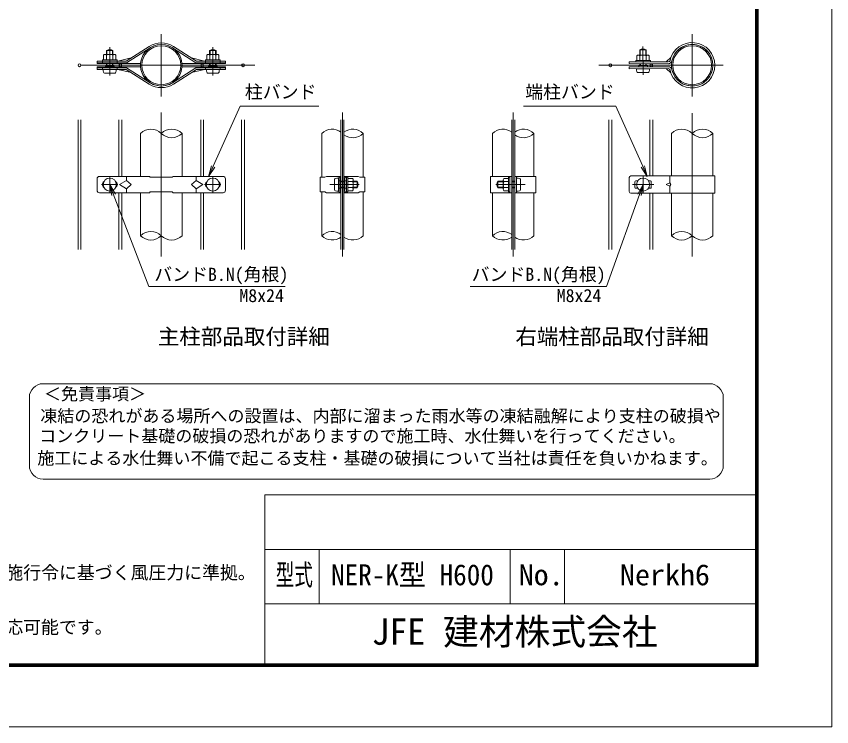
# Model space of a CAD drawing. Units: millimetres, scale not verified. Extents: x -4200 to 4200, y -2970 to 2970.
# Drawn here: x 1209 to 4200, y -2970 to -366 of the extents above; entities that cross this region are included whole.
import ezdxf
from ezdxf.enums import TextEntityAlignment as Align

# ---------------------------------------------------------------- set-up
doc = ezdxf.new("R2010")
doc.units = ezdxf.units.MM
doc.header["$LTSCALE"] = 20
doc.linetypes.add('DASHED', pattern=[7.5, 6, -1.5])
doc.linetypes.add('USER1', pattern=[50.8, 31.75, -6.35, 6.35, -6.35])
for name, color, linetype, lineweight in [('0-0_D-TTL-TXT', 7, 'Continuous', 18), ('0-1_D-STR1', 1, 'Continuous', 18), ('0-2_D-BMK', 2, 'USER1', 13), ('0-3_D-STR-DIM', 7, 'Continuous', 9), ('0-4_D-STR2', 7, 'Continuous', 9), ('0-8_D-STR3', 3, 'Continuous', 13), ('0-9_D-STR-TXT', 7, 'Continuous', 9), ('0-C_0', 7, 'Continuous', 9), ('0-F_D-TTL', 7, 'Continuous', 9)]:
    doc.layers.add(name, color=color, linetype=linetype, lineweight=lineweight)
doc.styles.add('ＭＳ ゴシック', font='')
doc.styles.get('ＭＳ ゴシック').set_extended_font_data('MS Gothic')

# ---------------------------------------------------------------- blocks, each defined once
blk = doc.blocks.new('_Open')
at = {"layer": '0-C_0'}
blk.add_line((-20, 3.33), (0, 0), dxfattribs=at)
blk.add_lwpolyline([(-20, -3.33), (0, 0), (-20, 0)], dxfattribs=at)

msp = doc.modelspace()

# ---------------------------------------------------------------- linework, layer by layer
at = {"layer": '0-0_D-TTL-TXT', "color": 2}
for p, q in [((3752.43, -1712.7), (1306.88, -1712.7)), ((1256.88, -1762.7), (1256.88, -2012.7)), ((3802.43, -2012.7), (3802.43, -1762.7)), ((1306.88, -2062.7), (3752.43, -2062.7))]:
    msp.add_line(p, q, dxfattribs=at)
for centre, start, end in [((1306.88, -1762.7), 90, 180), ((3752.43, -1762.7), 0, 90), ((1306.88, -2012.7), 180, 270), ((3752.43, -2012.7), 270, 0)]:
    msp.add_arc(centre, 50, start, end, dxfattribs=at)
at = {"layer": '0-1_D-STR1'}
for p, q in [((1664.55, -795.33), (1664.55, -952.83)), ((1816.95, -952.83), (1816.95, -795.33)), ((2329.16, -795.33), (2329.16, -955.83)), ((2481.56, -955.83), (2481.56, -795.33)), ((2955.52, -952.83), (2955.52, -795.33)), ((3107.92, -795.33), (3107.92, -952.83)), ((3611.94, -951.33), (3611.94, -795.33)), ((3764.34, -795.33), (3764.34, -951.33)), ((1664.55, -1012.83), (1664.55, -1170.33)), ((1816.95, -1170.33), (1816.95, -1012.83)), ((2329.16, -1009.83), (2329.16, -1170.33)), ((2481.56, -1170.33), (2481.56, -1009.83)), ((2955.52, -1170.33), (2955.52, -1012.83)), ((3107.92, -1012.83), (3107.92, -1170.33)), ((3611.94, -1170.33), (3611.94, -1014.33)), ((3764.34, -1014.33), (3764.34, -1170.33))]:
    msp.add_line(p, q, dxfattribs=at)
for centre, radius in [((1740.75, -545.33), 76.2), ((1740.75, -545.33), 71.4), ((3688.14, -545.33), 76.2), ((3688.14, -545.33), 71.4)]:
    msp.add_circle(centre, radius, dxfattribs=at)
at = {"layer": '0-2_D-BMK'}
for p, q in [((1740.75, -431.03), (1740.75, -659.63)), ((3688.14, -431.03), (3688.14, -659.63)), ((3508.25, -581.12), (3507.74, -476.65)), ((1551.56, -583.41), (1551.56, -478.94)), ((1929.94, -583.41), (1929.94, -478.94)), ((2083.65, -545.33), (1397.85, -545.33)), ((3345.24, -545.33), (3802.44, -545.33)), ((1740.75, -1247.02), (1740.75, -718.65)), ((2405.36, -1247.02), (2405.36, -718.65)), ((3031.72, -1247.02), (3031.72, -718.65)), ((3688.14, -1247.02), (3688.14, -720.52)), ((1551.75, -1012.83), (1551.75, -952.83)), ((1929.75, -1012.83), (1929.75, -952.83)), ((3508.14, -952.83), (3508.14, -1012.83)), ((1521.75, -982.83), (1581.75, -982.83)), ((1899.75, -982.83), (1959.75, -982.83)), ((2359.36, -982.83), (2466.58, -982.83)), ((3074.98, -982.83), (2967.76, -982.83)), ((3547.14, -982.83), (3469.14, -982.83))]:
    msp.add_line(p, q, dxfattribs=at)
at = {"layer": '0-3_D-STR-DIM'}
for centre, start, end in [((1702.65, -833.67), 45.18146, 134.81854), ((1778.85, -833.67), 45.18146, 134.81854), ((1778.85, -756.99), 225.18146, 314.81854), ((2367.26, -833.67), 52.7739, 134.81854), ((2443.46, -833.67), 45.18146, 127.2261), ((2443.46, -756.99), 232.7739, 314.81854), ((2993.62, -833.67), 52.7739, 134.81854), ((3069.82, -833.67), 45.18146, 127.2261), ((3069.82, -756.99), 232.7739, 314.81854), ((3650.04, -833.67), 45.18146, 134.81854), ((3726.24, -833.67), 45.18146, 134.81854), ((3726.24, -756.99), 225.18146, 314.81854), ((1702.65, -1208.67), 45.18146, 134.81854), ((2367.26, -1208.67), 52.7739, 134.81854), ((2993.62, -1208.67), 52.7739, 134.81854), ((3650.04, -1208.67), 45.18146, 134.81854), ((1702.65, -1131.99), 225.18146, 314.81854), ((1778.85, -1131.99), 225.18146, 314.81854), ((2367.26, -1131.99), 225.18146, 307.2261), ((2443.46, -1131.99), 232.7739, 314.81854), ((2993.62, -1131.99), 225.18146, 307.2261), ((3069.82, -1131.99), 232.7739, 314.81854), ((3650.04, -1131.99), 225.18146, 314.81854), ((3726.24, -1131.99), 225.18146, 314.81854)]:
    msp.add_arc(centre, 54.05, start, end, dxfattribs=at)
at = {"layer": '0-4_D-STR2'}
for p, q in [((1435.35, -1220.33), (1435.35, -745.33)), ((1446.15, -1220.33), (1446.15, -745.33)), ((1585.35, -951.33), (1585.35, -745.33)), ((1596.15, -951.33), (1596.15, -745.33)), ((1885.35, -951.33), (1885.35, -745.33)), ((1896.15, -951.33), (1896.15, -745.33)), ((2035.35, -1220.33), (2035.35, -745.33)), ((2046.15, -1220.33), (2046.15, -745.33)), ((2399.96, -1220.33), (2399.96, -745.33)), ((2410.76, -1220.33), (2410.76, -745.33)), ((3026.32, -1220.33), (3026.32, -745.33)), ((3037.12, -1220.33), (3037.12, -745.33)), ((3382.74, -1220.33), (3382.74, -745.33)), ((3393.54, -1220.33), (3393.54, -745.33)), ((3532.74, -951.33), (3532.74, -745.33)), ((3543.54, -951.33), (3543.54, -745.33)), ((1585.35, -1220.33), (1585.35, -1014.33)), ((1596.15, -1220.33), (1596.15, -1014.33)), ((1885.35, -1220.33), (1885.35, -1014.33)), ((1896.15, -1220.33), (1896.15, -1014.33)), ((3532.74, -1220.33), (3532.74, -1014.33)), ((3543.54, -1220.33), (3543.54, -1014.33))]:
    msp.add_line(p, q, dxfattribs=at)
for centre in [(1440.75, -545.33), (1590.75, -545.33), (1890.75, -545.33), (2040.75, -545.33), (3388.14, -545.33), (3538.14, -545.33)]:
    msp.add_circle(centre, 5.4, dxfattribs=at)
at = {"layer": '0-8_D-STR3'}
for p, q in [((1611.81, -530.29), (1696.42, -476.11)), ((1869.69, -530.29), (1785.08, -476.11)), ((1529.06, -525.49), (1529.06, -508.09)), ((1534.23, -505.99), (1568.86, -505.99)), ((1539.56, -505.99), (1539.56, -491.37)), ((1539.56, -491.37), (1563.56, -491.37)), ((1540.31, -525.49), (1540.31, -508.09)), ((1541.59, -505.99), (1541.59, -491.37)), ((1561.53, -505.99), (1561.53, -491.37)), ((1562.81, -525.49), (1562.81, -508.09)), ((1563.56, -505.99), (1563.56, -491.37)), ((1574.06, -525.49), (1574.06, -508.09)), ((1907.44, -525.49), (1907.44, -508.09)), ((1912.61, -505.99), (1947.24, -505.99)), ((1917.94, -505.99), (1917.94, -491.37)), ((1941.94, -491.37), (1917.94, -491.37)), ((1918.69, -525.49), (1918.69, -508.09)), ((1919.97, -505.99), (1919.97, -491.37)), ((1939.91, -505.99), (1939.91, -491.37)), ((1941.19, -525.49), (1941.19, -508.09)), ((1941.94, -505.99), (1941.94, -491.37)), ((1952.44, -525.49), (1952.44, -508.09)), ((3490.68, -508.28), (3525.31, -508.28)), ((3519.8, -489.02), (3495.8, -489.14)), ((3495.87, -508.28), (3495.8, -489.14)), ((3497.91, -508.28), (3497.83, -488.16)), ((3517.84, -508.28), (3517.77, -488.06)), ((3519.87, -508.28), (3519.8, -489.02)), ((1611.81, -530.29), (1505.22, -530.29)), ((1505.22, -530.29), (1505.22, -539.29)), ((1524.56, -525.49), (1524.56, -530.29)), ((1524.56, -530.29), (1524.56, -536.29)), ((1524.56, -530.29), (1524.56, -536.29)), ((1524.56, -530.29), (1578.56, -530.29)), ((1529.06, -525.49), (1574.06, -525.49)), ((1578.57, -530.29), (1578.57, -536.29)), ((1578.57, -530.29), (1578.57, -536.29)), ((1581.91, -530.29), (1629.75, -518.8)), ((1586.07, -536.29), (1589.18, -539.29)), ((1899.59, -530.29), (1851.75, -518.8)), ((1895.43, -536.29), (1892.32, -539.29)), ((1902.93, -530.29), (1902.93, -536.29)), ((1902.94, -525.49), (1902.94, -530.29)), ((1902.94, -530.29), (1956.94, -530.29)), ((1907.44, -525.49), (1952.44, -525.49)), ((1956.94, -530.29), (1956.94, -536.29)), ((3457.14, -532.34), (3457.14, -539.24)), ((3600.18, -533.03), (3457.17, -532.34)), ((3481.01, -527.78), (3481.01, -532.58)), ((3481.01, -532.58), (3535.01, -532.58)), ((3485.51, -527.78), (3485.51, -510.38)), ((3485.51, -527.78), (3530.51, -527.78)), ((3496.76, -527.78), (3496.76, -510.38)), ((3519.26, -527.78), (3519.26, -510.38)), ((3530.51, -527.78), (3530.51, -510.38)), ((3609.92, -517.27), (3593.28, -532.99)), ((1662.01, -539.29), (1505.22, -539.29)), ((1662.01, -551.37), (1505.22, -551.37)), ((1505.22, -560.37), (1505.22, -551.37)), ((1611.81, -560.37), (1505.22, -560.37)), ((1524.56, -560.37), (1524.56, -554.37)), ((1527.56, -560.37), (1575.56, -560.37)), ((1535.61, -548.37), (1567.52, -548.37)), ((1535.61, -548.37), (1535.61, -551.37)), ((1539.56, -548.37), (1539.56, -539.29)), ((1541.59, -548.37), (1541.59, -539.29)), ((1548.38, -548.37), (1550.92, -551.37)), ((1552.2, -551.37), (1554.74, -548.37)), ((1561.53, -548.37), (1561.53, -539.29)), ((1563.56, -548.37), (1563.56, -539.29)), ((1567.52, -548.37), (1567.52, -551.37)), ((1578.57, -560.37), (1578.57, -554.37)), ((1578.57, -560.37), (1578.57, -554.37)), ((1581.91, -560.37), (1629.75, -571.86)), ((1586.07, -554.37), (1589.18, -551.37)), ((1611.81, -560.37), (1696.42, -614.55)), ((1869.69, -560.37), (1785.08, -614.55)), ((1819.49, -539.29), (1976.28, -539.29)), ((1819.49, -551.37), (1976.28, -551.37)), ((1899.59, -560.37), (1851.75, -571.86)), ((1895.43, -554.37), (1892.32, -551.37)), ((1902.93, -560.37), (1902.93, -554.37)), ((1905.94, -560.37), (1953.94, -560.37)), ((1913.98, -548.37), (1945.89, -548.37)), ((1913.98, -548.37), (1913.98, -551.37)), ((1917.94, -548.37), (1917.94, -539.29)), ((1919.97, -548.37), (1919.97, -539.29)), ((1926.76, -548.37), (1929.3, -551.37)), ((1930.58, -551.37), (1933.12, -548.37)), ((1939.91, -548.37), (1939.91, -539.29)), ((1941.94, -548.37), (1941.94, -539.29)), ((1945.89, -548.37), (1945.89, -551.37)), ((1956.94, -560.37), (1956.94, -554.37)), ((3600.14, -539.93), (3457.14, -539.24)), ((3600.14, -550.73), (3457.14, -551.43)), ((3457.14, -558.33), (3457.14, -551.43)), ((3600.18, -557.63), (3457.17, -558.32)), ((3532.14, -557.96), (3484.14, -558.19)), ((3524.03, -546), (3492.12, -546.16)), ((3492.12, -546.16), (3492.15, -551.26)), ((3496.08, -546.14), (3496.05, -539.42)), ((3498.11, -546.13), (3498.08, -539.43)), ((3518.05, -546.03), (3518.02, -539.53)), ((3520.08, -546.02), (3520.05, -539.54)), ((3524.03, -546), (3524.06, -551.1)), ((3609.92, -573.39), (3593.28, -557.67)), ((1532.06, -574.77), (1571.06, -574.77)), ((1910.44, -574.77), (1949.44, -574.77)), ((3527.71, -572.38), (3488.71, -572.57)), ((1514.25, -952.83), (1697.25, -952.83)), ((1613.25, -952.83), (1613.25, -967.83)), ((1700.25, -955.83), (1697.25, -952.83)), ((1700.25, -955.83), (1781.25, -955.83)), ((1781.25, -955.83), (1784.25, -952.83)), ((1784.25, -952.83), (1967.25, -952.83)), ((1868.25, -952.83), (1868.25, -967.83)), ((2323.16, -1009.83), (2323.16, -955.83)), ((2323.16, -955.83), (2341.19, -955.83)), ((2341.19, -955.83), (2347.19, -952.83)), ((2347.19, -952.83), (2399.32, -952.83)), ((2396.31, -952.83), (2390.32, -958.83)), ((2396.31, -952.83), (2399.31, -955.83)), ((2399.31, -955.83), (2396.31, -961.32)), ((2399.32, -958.53), (2399.32, -952.83)), ((2463.53, -952.83), (2411.4, -952.83)), ((2411.4, -958.53), (2411.4, -952.83)), ((2414.4, -952.83), (2411.4, -955.83)), ((2411.4, -955.83), (2414.4, -961.32)), ((2414.4, -952.83), (2420.4, -958.83)), ((2420.4, -955.83), (2420.4, -1009.83)), ((2425.2, -955.83), (2420.4, -955.83)), ((2469.53, -955.83), (2463.53, -952.83)), ((2487.56, -955.83), (2469.53, -955.83)), ((2487.56, -1009.83), (2487.56, -955.83)), ((3026.32, -952.83), (2948.62, -952.83)), ((2948.62, -952.83), (2948.62, -1012.83)), ((3014.62, -955.83), (3019.42, -955.83)), ((3019.42, -1012.83), (3019.42, -952.83)), ((3019.42, -955.83), (3019.42, -1009.83)), ((3026.32, -1012.83), (3026.32, -952.83)), ((3114.82, -952.83), (3037.12, -952.83)), ((3037.12, -1012.83), (3037.12, -952.83)), ((3044.02, -1012.83), (3044.02, -952.83)), ((3114.82, -952.83), (3114.82, -1012.83)), ((3771.24, -951.33), (3463.17, -951.33)), ((3606.43, -951.33), (3606.43, -976.83)), ((3771.24, -951.33), (3771.24, -1014.33)), ((1505.25, -961.83), (1505.25, -1003.83)), ((1587.75, -982.83), (1613.25, -967.83)), ((1587.75, -982.83), (1613.25, -997.83)), ((1893.75, -982.83), (1868.25, -997.83)), ((1976.25, -961.83), (1976.25, -1003.83)), ((2375.92, -963.33), (2375.92, -1002.33)), ((2390.32, -1006.83), (2390.32, -958.83)), ((2390.32, -958.83), (2390.32, -1006.83)), ((2390.32, -969.33), (2396.31, -969.33)), ((2396.31, -1004.34), (2396.31, -961.32)), ((2397.84, -958.53), (2399.32, -958.53)), ((2399.31, -1007.13), (2399.31, -958.53)), ((2399.31, -970.83), (2410.76, -970.83)), ((2399.31, -972.86), (2410.76, -972.86)), ((2411.4, -1007.13), (2411.4, -958.53)), ((2412.88, -958.53), (2411.4, -958.53)), ((2414.4, -1004.34), (2414.4, -961.32)), ((2420.4, -969.33), (2414.4, -969.33)), ((2420.4, -1006.83), (2420.4, -958.83)), ((2425.2, -960.33), (2425.2, -1005.33)), ((2425.2, -960.33), (2442.6, -960.33)), ((2425.2, -971.58), (2442.6, -971.58)), ((2444.7, -965.5), (2444.7, -1000.13)), ((2444.7, -970.83), (2459.32, -970.83)), ((2444.7, -972.86), (2460.29, -972.86)), ((2459.32, -970.83), (2459.32, -994.83)), ((2995.12, -972.86), (2974.05, -972.86)), ((2995.12, -970.83), (2975.02, -970.83)), ((2975.02, -970.83), (2975.02, -994.83)), ((2995.12, -965.5), (2995.12, -1000.13)), ((3014.62, -960.33), (2997.22, -960.33)), ((3014.62, -971.58), (2997.22, -971.58)), ((3014.62, -960.33), (3014.62, -1005.33)), ((3037.12, -970.83), (3026.32, -970.83)), ((3037.12, -972.86), (3026.32, -972.86)), ((3044.02, -958.83), (3044.02, -1006.83)), ((3058.42, -963.33), (3058.42, -1002.33)), ((3457.17, -957.33), (3457.17, -1008.33)), ((3478.14, -972.33), (3478.14, -993.33)), ((3488.29, -969.33), (3481.14, -969.33)), ((3535.14, -969.33), (3527.98, -969.33)), ((3538.14, -972.33), (3538.14, -993.33)), ((1514.25, -1012.83), (1697.25, -1012.83)), ((1700.25, -1009.83), (1697.25, -1012.83)), ((1700.25, -1009.83), (1781.25, -1009.83)), ((1781.25, -1009.83), (1784.25, -1012.83)), ((1784.25, -1012.83), (1967.25, -1012.83)), ((1868.25, -997.83), (1868.25, -1012.83)), ((2323.16, -1009.83), (2341.19, -1009.83)), ((2341.19, -1009.83), (2347.19, -1012.83)), ((2347.19, -1012.83), (2399.32, -1012.83)), ((2390.32, -996.33), (2396.31, -996.33)), ((2396.31, -1012.83), (2390.32, -1006.83)), ((2399.31, -1009.83), (2396.31, -1004.34)), ((2396.31, -1012.83), (2399.31, -1009.83)), ((2397.84, -1007.13), (2399.32, -1007.13)), ((2399.31, -992.8), (2410.76, -992.8)), ((2399.31, -994.83), (2410.76, -994.83)), ((2399.32, -1012.83), (2399.32, -1007.13)), ((2411.4, -1009.83), (2414.4, -1004.34)), ((2411.4, -1012.83), (2411.4, -1007.13)), ((2412.88, -1007.13), (2411.4, -1007.13)), ((2414.4, -1012.83), (2411.4, -1009.83)), ((2463.53, -1012.83), (2411.4, -1012.83)), ((2420.4, -996.33), (2414.4, -996.33)), ((2414.4, -1012.83), (2420.4, -1006.83)), ((2425.2, -994.08), (2442.6, -994.08)), ((2425.2, -1005.33), (2442.6, -1005.33)), ((2444.7, -992.8), (2460.29, -992.8)), ((2444.7, -994.83), (2459.32, -994.83)), ((2469.53, -1009.83), (2463.53, -1012.83)), ((2487.56, -1009.83), (2469.53, -1009.83)), ((3026.32, -1012.83), (2948.62, -1012.83)), ((2995.12, -992.8), (2974.05, -992.8)), ((2995.12, -994.83), (2975.02, -994.83)), ((3014.62, -994.08), (2997.22, -994.08)), ((3014.62, -1005.33), (2997.22, -1005.33)), ((3037.12, -992.8), (3026.32, -992.8)), ((3037.12, -994.83), (3026.32, -994.83)), ((3114.82, -1012.83), (3037.12, -1012.83)), ((3771.24, -1014.33), (3463.17, -1014.33)), ((3488.29, -996.33), (3481.14, -996.33)), ((3535.14, -996.33), (3527.98, -996.33)), ((3606.43, -988.83), (3606.43, -1014.33))]:
    msp.add_line(p, q, dxfattribs=at)
at = {"layer": '0-8_D-STR3', "linetype": 'DASHED'}
for p, q in [((1613.57, -536.29), (1699.66, -481.16)), ((1867.93, -536.29), (1781.84, -481.16)), ((1613.57, -536.29), (1505.22, -536.29)), ((1867.93, -536.29), (1976.28, -536.29)), ((1613.57, -554.37), (1505.22, -554.37)), ((1613.57, -554.37), (1699.66, -609.5)), ((1867.93, -554.37), (1781.84, -609.5)), ((1867.93, -554.37), (1976.28, -554.37))]:
    msp.add_line(p, q, dxfattribs=at)
at = {"layer": '0-8_D-STR3'}
for points in [[(1524.56, -525.49), (1578.56, -525.49), (1578.56, -530.29)], [(1869.69, -530.29), (1976.28, -530.29), (1976.28, -539.29)], [(1902.94, -525.49), (1956.94, -525.49), (1956.94, -530.29)], [(3481.01, -527.78), (3535.01, -527.78), (3535.01, -532.58)], [(1869.69, -560.37), (1976.28, -560.37), (1976.28, -551.37)], [(2425.2, -955.83), (2425.2, -1009.83), (2420.4, -1009.83)], [(3014.62, -955.83), (3014.62, -1009.83), (3019.42, -1009.83)], [(1613.25, -967.83), (1629.75, -982.83), (1613.25, -997.83), (1613.25, -1012.83)], [(1893.75, -982.83), (1868.25, -967.83), (1851.75, -982.83), (1868.25, -997.83)]]:
    msp.add_lwpolyline(points, dxfattribs=at)
msp.add_lwpolyline([(3593.28, -982.83), (3606.43, -976.83), (3609.92, -982.83), (3606.43, -988.83)], close=True, dxfattribs=at)
for centre in [(1551.75, -982.83), (1929.75, -982.83), (3508.14, -982.83)]:
    msp.add_circle(centre, 24, dxfattribs=at)
for centre, radius, start, end in [((1740.75, -545.33), 76.2, 6.55535, 173.44465), ((1740.75, -545.33), 82.2, 57.3664, 122.6336), ((3688.14, -545.33), 83.1, 192.31982, 167.68018), ((3688.14, -545.33), 76.2, 192.31982, 167.68018), ((1534.69, -514.52), 8.55, 48.83491, 131.16509), ((1551.56, -513.87), 25.5, 61.92751, 118.07249), ((1551.56, -537.17), 31.18, 68.85295, 111.14705), ((1568.44, -514.53), 8.55, 48.86505, 131.13495), ((1913.06, -514.52), 8.55, 48.83491, 131.16509), ((1929.94, -513.87), 25.5, 61.92751, 118.07249), ((1929.94, -537.17), 31.18, 68.85295, 111.14705), ((1946.81, -514.53), 8.55, 48.86505, 131.13495), ((3491.14, -516.82), 8.55, 48.83491, 131.16509), ((3507.91, -511.58), 25.5, 62.20431, 118.34928), ((3508.01, -539.47), 31.18, 68.85295, 111.14705), ((3524.89, -516.82), 8.55, 48.86505, 131.13495), ((1662.07, -536.29), 3, 268.91908, 353.44465), ((1819.43, -536.29), 3, 186.55535, 271.08092), ((3600.21, -526.13), 13.8, 269.72321, 347.68018), ((3600.21, -526.13), 6.9, 269.72321, 347.68018), ((1662.07, -554.37), 3, 6.55535, 91.08092), ((1740.75, -545.33), 76.2, 186.55535, 353.44465), ((1819.43, -554.37), 3, 88.91908, 173.44465), ((3600.21, -564.53), 13.8, 12.31982, 90.27679), ((3600.21, -564.53), 6.9, 12.31982, 90.27679), ((1740.75, -545.33), 82.2, 237.3664, 302.6336), ((1514.25, -961.83), 9, 90, 180), ((1967.25, -961.83), 9, 0, 90), ((3463.17, -957.33), 6, 90, 180), ((1538.25, -982.83), 13.5, 125.46791, 234.53209), ((1565.25, -982.83), 13.5, 305.46791, 54.53209), ((1916.25, -982.83), 13.5, 125.46791, 234.53209), ((1943.25, -982.83), 13.5, 305.46791, 54.53209), ((2436.17, -965.96), 8.55, 318.83491, 41.16509), ((2413.52, -982.83), 31.18, 338.85295, 21.14705), ((2436.82, -982.83), 25.5, 331.92751, 28.07249), ((2997.52, -982.83), 25.5, 151.92751, 208.07249), ((3003.65, -965.96), 8.55, 138.83491, 221.16509), ((3026.3, -982.83), 31.18, 158.85295, 201.14705), ((3481.14, -972.33), 3, 90, 180), ((3535.14, -972.33), 3, 0, 90), ((1514.25, -1003.83), 9, 180, 270), ((1967.25, -1003.83), 9, 270, 0), ((2436.16, -999.71), 8.55, 318.86505, 41.13495), ((3003.66, -999.71), 8.55, 138.86505, 221.13495), ((3463.17, -1008.33), 6, 180, 270), ((3481.14, -993.33), 3, 180, 270), ((3535.14, -993.33), 3, 270, 0)]:
    msp.add_arc(centre, radius, start, end, dxfattribs=at)
for centre, major_axis, start_param, end_param in [((1532.06, -560.37), (0, 14.4), 1.5707963, 3.1415927), ((1571.06, -560.37), (0, 14.4), 3.1415927, 4.712389), ((1910.44, -560.37), (0, 14.4), 1.5707963, 3.1415927), ((1949.44, -560.37), (0, 14.4), 3.1415927, 4.712389), ((3488.64, -558.17), (-0.07, 14.4), 1.5707963, 3.1415927), ((3527.64, -557.98), (-0.07, 14.4), 3.1415927, 4.712389), ((2390.32, -963.33), (14.4, 0), 1.5707963, 3.1415927), ((3044.02, -963.33), (-14.4, 0), 3.1415927, 4.712389), ((2390.32, -1002.33), (14.4, 0), 3.1415927, 4.712389), ((3044.02, -1002.33), (-14.4, 0), 1.5707963, 3.1415927)]:
    msp.add_ellipse(centre, major_axis=major_axis, ratio=0.3125, start_param=start_param, end_param=end_param, dxfattribs=at)
at = {"layer": '0-9_D-STR-TXT'}
for points in [[(2318.2, -695.52), (2030.2, -695.52), (1915.24, -951.22)], [(3069.68, -695.52), (3407.69, -695.52), (3522.65, -951.22)], [(2195.08, -1356.35), (1694.94, -1356.35), (1552.47, -984.7)], [(2873.24, -1356.35), (3373.38, -1356.35), (3507.46, -984.71)]]:
    msp.add_lwpolyline(points, dxfattribs=at)
at = {"layer": '0-F_D-TTL'}
for p, q in [((2120, -2120), (2120, -2740)), ((2120, -2120), (3920, -2120)), ((2120, -2320), (3920, -2320)), ((2320, -2320), (2320, -2520)), ((3020, -2320), (3020, -2520)), ((3220, -2320), (3220, -2520)), ((2120, -2520), (3920, -2520))]:
    msp.add_line(p, q, dxfattribs=at)
at = {"layer": '0-F_D-TTL', "color": 2, "lineweight": 18}
msp.add_lwpolyline([(-4200, 2970), (4200, 2970), (4200, -2970), (-4200, -2970)], close=True, dxfattribs=at)
at = {"layer": '0-F_D-TTL'}
for points in [[(-3930, 2750), (3930, 2750), (3930, -2750), (-3930, -2750)], [(-3927.5, 2747.5), (3927.5, 2747.5), (3927.5, -2747.5), (-3927.5, -2747.5)], [(-3925, 2745), (3925, 2745), (3925, -2745), (-3925, -2745)], [(-3922.5, 2742.5), (3922.5, 2742.5), (3922.5, -2742.5), (-3922.5, -2742.5)], [(-3920, 2740), (3920, 2740), (3920, -2740), (-3920, -2740)]]:
    msp.add_lwpolyline(points, close=True, dxfattribs=at)

# ---------------------------------------------------------------- block references
at = {"layer": '0-9_D-STR-TXT', "xscale": 2, "yscale": 2}
for p, rotation in [((1914.42, -953.04), 245.79158), ((3523.47, -953.04), 294.20842), ((1551.75, -982.83), 110.97467), ((3508.14, -982.83), 70.16161)]:
    msp.add_blockref('_Open', p, dxfattribs=dict(at, rotation=rotation))

# ---------------------------------------------------------------- texts
at = {"layer": '0-0_D-TTL-TXT', "style": 'ＭＳ ゴシック'}
for s, height, p in [('主柱部品取付詳細', 57.77, (1728.35, -1586.25)), ('右端柱部品取付詳細', 57.77, (3039.66, -1586.25)), ('＜免責事項＞ \u3000\u3000', 45.75, (1310.58, -1786.88)), ('凍結の恐れがある場所への設置は、内部に溜まった雨水等の凍結融解により支柱の破損や', 45.75, (1297.06, -1867.37)), ('コンクリート基礎の破損の恐れがありますので施工時、水仕舞いを行ってください。', 45.75, (1292.95, -1940.8)), ('施工による水仕舞い不備で起こる支柱・基礎の破損について当社は責任を負いかねます。 ', 45.75, (1285.96, -2022.29)), ('（設計条件）風荷重：昭和57年改正 建築基準法・同施行令に基づく風圧力に準拠。', 48.09, (-372.45, -2443.6)), ('JFE 建材株式会社', 96.21, (2512.38, -2698.5)), ('（隅部条件）隅部(入・出)は90度～270度の範囲が対応可能です。', 48.09, (-372.45, -2643.6))]:
    msp.add_text(s, height=height, dxfattribs=at).set_placement(p, align=Align.BOTTOM_LEFT)
for s, height, width, p in [('型式', 76.97, 0.65, (2160.27, -2474.8)), ('NER-K型 H600', 76.97, 0.95, (2363.6, -2474.8)), ('No.', 76.98, 1.05, (3052, -2474.8)), ('Nerkh6', 76.98, 1.05, (3423.33, -2474.8))]:
    msp.add_text(s, height=height, dxfattribs=dict(at, width=width)).set_placement(p, align=Align.BOTTOM_LEFT)
at = {"layer": '0-9_D-STR-TXT', "style": 'ＭＳ ゴシック'}
for s, p in [('柱バンド', (2047.39, -681.41)), ('端柱バンド', (3075.88, -681.41)), ('バンドB.N(角根)', (1715.22, -1350.33)), ('バンドB.N(角根)', (2879.36, -1350.33)), ('M8x24', (2027.09, -1428.07)), ('M8x24', (3191.23, -1428.07))]:
    msp.add_text(s, height=48.09, dxfattribs=at).set_placement(p, align=Align.BOTTOM_LEFT)

doc.saveas('drawing.dxf')
